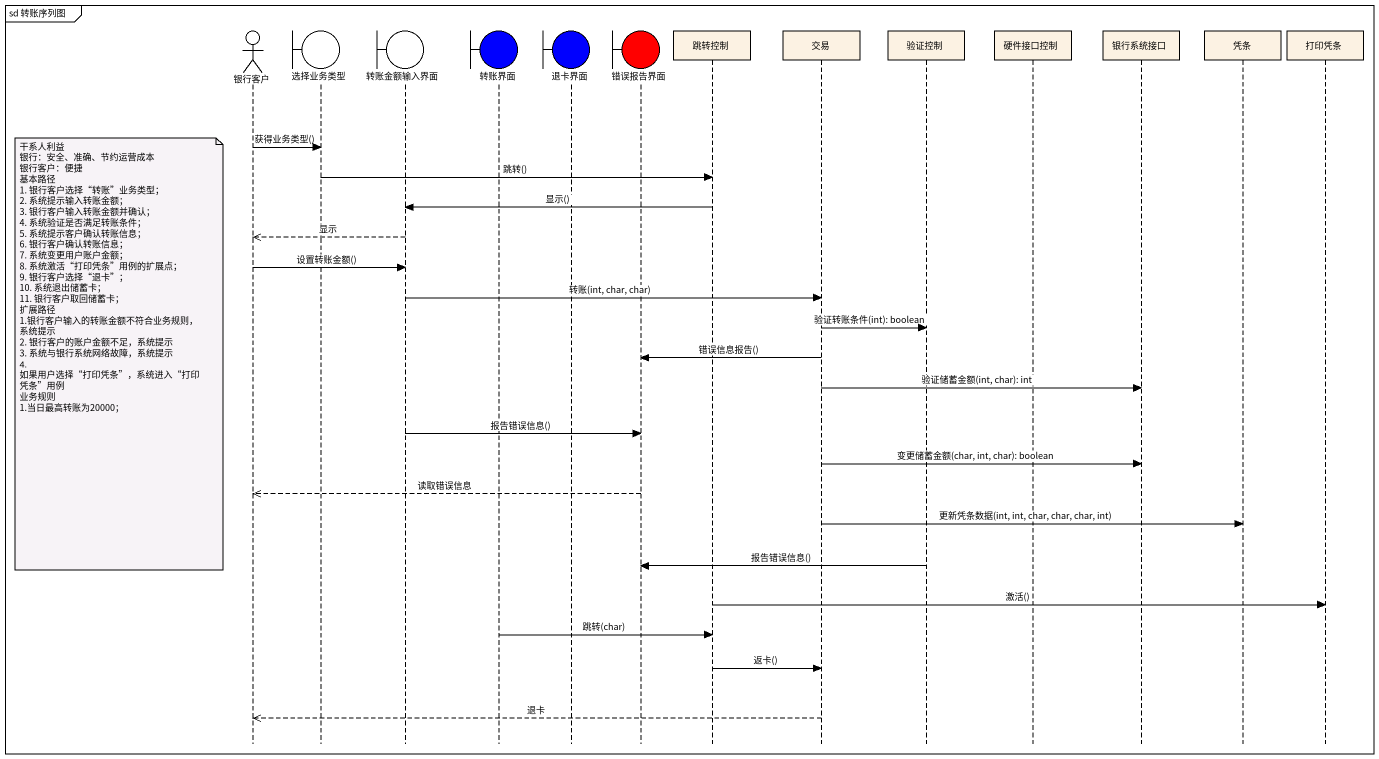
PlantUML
@startuml
mainframe sd 转账序列图
hide footbox
actor 银行客户
boundary 选择业务类型
boundary 转账金额输入界面
boundary 转账界面 #0000FF
boundary 退卡界面 #0000FF
boundary 错误报告界面 #FF0000
participant 跳转控制
participant 交易
participant 验证控制
participant 硬件接口控制
participant 银行系统接口
participant 凭条
participant 打印凭条

银行客户 -> 选择业务类型 : 获得业务类型()
选择业务类型 -> 跳转控制 : 跳转()
跳转控制 -> 转账金额输入界面 : 显示()
转账金额输入界面 -->> 银行客户 : 显示
银行客户 -> 转账金额输入界面 : 设置转账金额()
转账金额输入界面 -> 交易 : 转账(int, char, char)
交易 -> 验证控制 : 验证转账条件(int): boolean
note left of 银行客户
  干系人利益
  银行：安全、准确、节约运营成本
  银行客户：便捷
  基本路径
  1. 银行客户选择“转账”业务类型；
  2. 系统提示输入转账金额；
  3. 银行客户输入转账金额并确认；
  4. 系统验证是否满足转账条件；
  5. 系统提示客户确认转账信息；
  6. 银行客户确认转账信息；
  7. 系统变更用户账户金额；
  8. 系统激活“打印凭条”用例的扩展点；
  9. 银行客户选择“退卡”；
  10. 系统退出储蓄卡；
  11. 银行客户取回储蓄卡；
  扩展路径
  1.银行客户输入的转账金额不符合业务规则，系统提示
  2. 银行客户的账户金额不足，系统提示
  3. 系统与银行系统网络故障，系统提示
  4. 如果用户选择“打印凭条”，系统进入“打印凭条”用例
  业务规则
  1.当日最高转账为20000；
end note
交易 -> 错误报告界面 : 错误信息报告()
交易 -> 银行系统接口 : 验证储蓄金额(int, char): int
转账金额输入界面 -> 错误报告界面 : 报告错误信息()
交易 -> 银行系统接口 : 变更储蓄金额(char, int, char): boolean
错误报告界面 -->> 银行客户 : 读取错误信息
交易 -> 凭条 : 更新凭条数据(int, int, char, char, char, int)
验证控制 -> 错误报告界面 : 报告错误信息()
跳转控制 -> 打印凭条 : 激活()
转账界面 -> 跳转控制 : 跳转(char)
跳转控制 -> 交易 : 返卡()
交易 -->> 银行客户 : 退卡
@enduml
